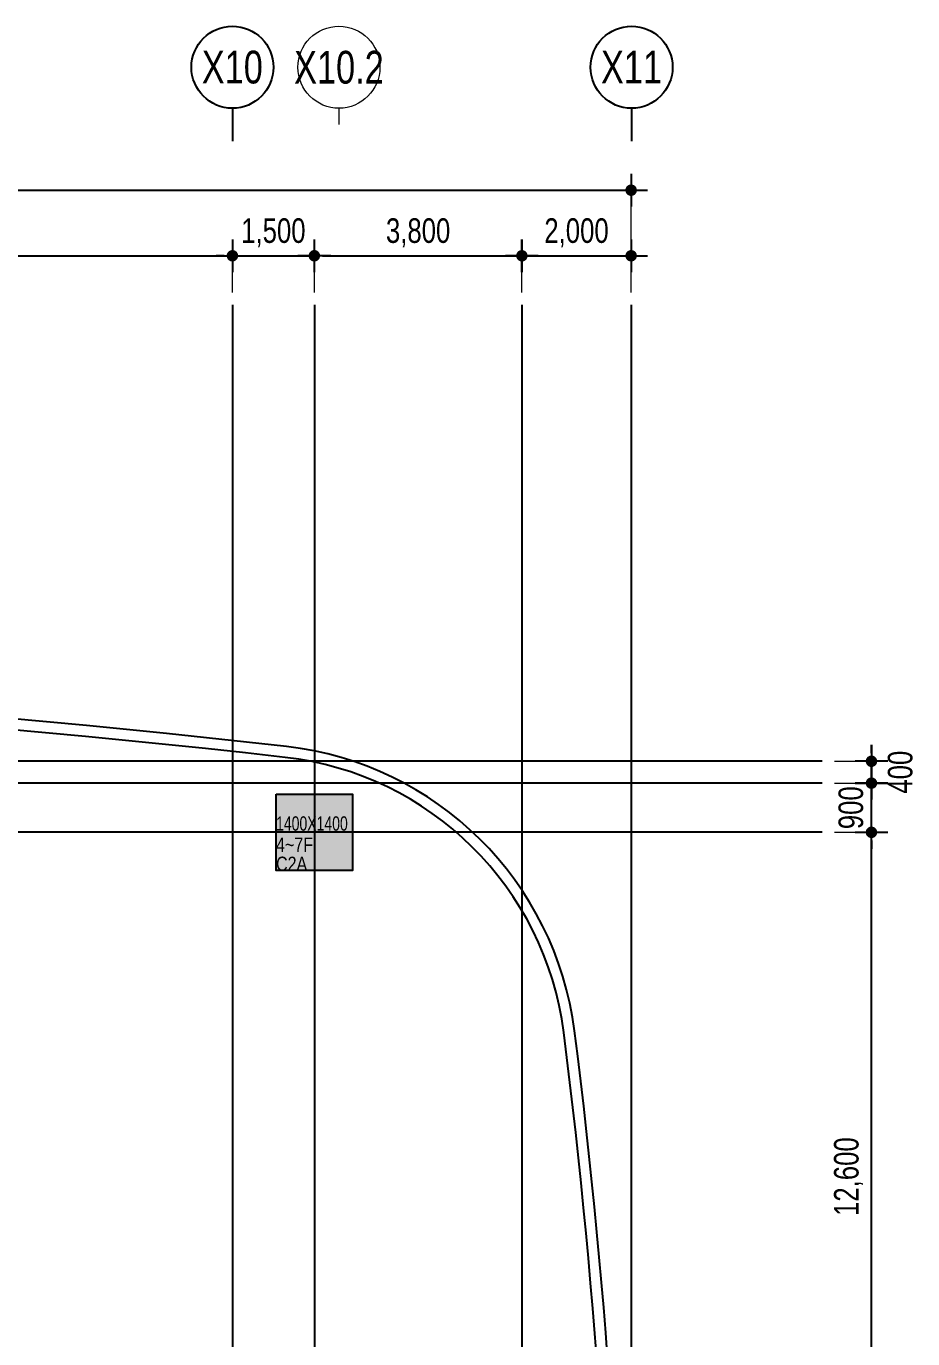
# Model space of a CAD drawing. Header units: millimetres. Extents: x -228566 to 117118, y -18667 to 244055.
# Drawn here: x -147841 to -131609, y 209464 to 233481 of the extents above; entities that cross this region are included whole.
import ezdxf
from ezdxf.enums import TextEntityAlignment as Align

# ---------------------------------------------------------------- set-up
doc = ezdxf.new("R2010")
doc.units = ezdxf.units.MM
doc.linetypes.add('X-GRID_5~ROOF$0$CENTER2', pattern=[1.125, 0.75, -0.125, 0.125, -0.125])
doc.layers.get('0').update_dxf_attribs({"lineweight": 20})
doc.layers.get('Defpoints').update_dxf_attribs({"color": 151, "lineweight": 9})
for name, color, linetype in [('A-DIM1', 7, 'Continuous'), ('A-SYM', 7, 'Continuous'), ('X-COL-5F$0$A-254', 254, 'Continuous'), ('X-COL-5F$0$A-COL', 2, 'Continuous'), ('X-EXT_5F$0$A-WIN', 6, 'Continuous'), ('X-GRID_5~ROOF$0$A-CEN1', 1, 'X-GRID_5~ROOF$0$CENTER2')]:
    doc.layers.add(name, color=color, linetype=linetype)
doc.styles.add('Heerim', font='', dxfattribs={"width": 0.8})
doc.styles.add('Hrtext', font='', dxfattribs={"width": 0.8})
doc.styles.add('X-COL-5F$0$Hrtext', font='arial.ttf', dxfattribs={"width": 0.8})
doc.styles.get('Heerim').set_extended_font_data('Dotum')
doc.styles.get('Hrtext').set_extended_font_data('Dotum')
doc.dimstyles.new('HEERIM(Ext)', dxfattribs={"dimtxt": 3, "dimasz": 1, "dimexe": 2, "dimexo": 1.5, "dimgap": 1, "dimtad": 1, "dimdec": 0, "dimzin": 0, "dimdsep": 46, "dimlunit": 6, "dimtxsty": 'Hrtext', "dimblk": 'dotdim1', "dimcen": 1, "dimdle": 2, "dimclrd": 256, "dimclre": 256, "dimclrt": 3, "dimadec": 0, "dimazin": 0, "dimtfac": 1, "dimtdec": 0, "dimtix": 1, "dimtmove": 2, "dimatfit": 3, "dimldrblk": 'dotdim1', "dimfxl": 2, "dimtolj": 1, "dimtzin": 0, "dimlwd": -1, "dimarcsym": 0})

# ---------------------------------------------------------------- blocks, each defined once
blk = doc.blocks.new('*U359')
for q in [(0, 0), (0, 2)]:
    blk.add_line((0, 4), q)
blk.add_circle((0, 9), 5)
at = {"style": 'Heerim', "width": 0.8}
blk.add_attdef('NO', text='', height=4, dxfattribs=at).set_placement((-0.01, 9.02), align=Align.MIDDLE_CENTER)
blk = doc.blocks.new('dotdim1')
at = {"layer": 'A-DIM1'}
for p, q in [((0, 2), (0, -2)), ((-2, 0), (2, 0))]:
    blk.add_line(p, q, dxfattribs=at)
at = {"layer": 'A-DIM1', "const_width": 0.7}
blk.add_lwpolyline([(0.35, 0, 1), (-0.35, 0, 1)], format="xyb", close=True, dxfattribs=at)
blk = doc.blocks.new('*D296')
at = {"layer": 'A-DIM1', "lineweight": -2, "transparency": 16777216}
for p, q in [((-9000, 8875), (-9000, 11050)), ((54000, 8875), (54000, 11050))]:
    blk.add_line(p, q, dxfattribs=at)
at = {"layer": 'A-DIM1', "transparency": 16777216}
blk.add_line((-8850, 10750), (53850, 10750), dxfattribs=at)
at = {"layer": 'Defpoints', "color": 0, "transparency": 16777216}
for p in [(54000, 10750), (-9000, 8650), (54000, 8650)]:
    blk.add_point(p, dxfattribs=at)
at = {"layer": 'A-DIM1', "transparency": 16777216, "xscale": 150, "yscale": 150, "zscale": 150, "rotation": 180}
blk.add_blockref('dotdim1', (-9000, 10750), dxfattribs=at)
at = {"layer": 'A-DIM1', "transparency": 16777216, "xscale": 150, "yscale": 150, "zscale": 150}
blk.add_blockref('dotdim1', (54000, 10750), dxfattribs=at)
at = {"layer": 'A-DIM1', "color": 3, "transparency": 16777216, "insert": (22500, 11169), "char_height": 450, "attachment_point": 5, "style": 'Hrtext'}
blk.add_mtext('\\A1;63,000', dxfattribs=at)
blk = doc.blocks.new('*D299')
at = {"layer": 'A-DIM1', "lineweight": -2, "transparency": 16777216}
for p, q in [((57725, -1000), (58700, -1000)), ((57725, -13600), (58700, -13600))]:
    blk.add_line(p, q, dxfattribs=at)
at = {"layer": 'A-DIM1', "transparency": 16777216}
blk.add_line((58400, -13450), (58400, -1150), dxfattribs=at)
at = {"layer": 'Defpoints', "color": 0, "transparency": 16777216}
for p in [(57500, -1000), (58400, -1000), (57500, -13600)]:
    blk.add_point(p, dxfattribs=at)
at = {"layer": 'A-DIM1', "transparency": 16777216, "xscale": 150, "yscale": 150, "zscale": 150}
for p, rotation in [((58400, -1000), 90), ((58400, -13600), 270)]:
    blk.add_blockref('dotdim1', p, dxfattribs=dict(at, rotation=rotation))
at = {"layer": 'A-DIM1', "color": 3, "transparency": 16777216, "insert": (57981, -7300), "char_height": 450, "attachment_point": 5, "rotation": 90, "style": 'Hrtext'}
blk.add_mtext('\\A1;12,600', dxfattribs=at)
blk = doc.blocks.new('*D307')
at = {"layer": 'A-DIM1', "lineweight": -2, "transparency": 16777216}
for p, q in [((37700, 8875), (37700, 9850)), ((46700, 8875), (46700, 9850))]:
    blk.add_line(p, q, dxfattribs=at)
at = {"layer": 'A-DIM1', "transparency": 16777216}
blk.add_line((37850, 9550), (46550, 9550), dxfattribs=at)
at = {"layer": 'Defpoints', "color": 0, "transparency": 16777216}
for p in [(46700, 9550), (37700, 8650), (46700, 8650)]:
    blk.add_point(p, dxfattribs=at)
at = {"layer": 'A-DIM1', "transparency": 16777216, "xscale": 150, "yscale": 150, "zscale": 150, "rotation": 180}
blk.add_blockref('dotdim1', (37700, 9550), dxfattribs=at)
at = {"layer": 'A-DIM1', "transparency": 16777216, "xscale": 150, "yscale": 150, "zscale": 150}
blk.add_blockref('dotdim1', (46700, 9550), dxfattribs=at)
at = {"layer": 'A-DIM1', "color": 3, "transparency": 16777216, "insert": (42200, 9969), "char_height": 450, "attachment_point": 5, "style": 'Hrtext'}
blk.add_mtext('\\A1;9,000', dxfattribs=at)
blk = doc.blocks.new('*D308')
at = {"layer": 'A-DIM1', "lineweight": -2, "transparency": 16777216}
for p, q in [((46700, 8875), (46700, 9850)), ((48200, 8875), (48200, 9850))]:
    blk.add_line(p, q, dxfattribs=at)
at = {"layer": 'A-DIM1', "transparency": 16777216}
for p, q in [((46550, 9550), (46400, 9550)), ((46700, 9550), (48200, 9550)), ((48350, 9550), (48500, 9550))]:
    blk.add_line(p, q, dxfattribs=at)
at = {"layer": 'Defpoints', "color": 0, "transparency": 16777216}
for p in [(48200, 9550), (46700, 8650), (48200, 8650)]:
    blk.add_point(p, dxfattribs=at)
at = {"layer": 'A-DIM1', "transparency": 16777216, "xscale": 150, "yscale": 150, "zscale": 150}
blk.add_blockref('dotdim1', (46700, 9550), dxfattribs=at)
at = {"layer": 'A-DIM1', "transparency": 16777216, "xscale": 150, "yscale": 150, "zscale": 150, "rotation": 180}
blk.add_blockref('dotdim1', (48200, 9550), dxfattribs=at)
at = {"layer": 'A-DIM1', "color": 3, "transparency": 16777216, "insert": (47450, 9969), "char_height": 450, "attachment_point": 5, "style": 'Hrtext'}
blk.add_mtext('\\A1;1,500', dxfattribs=at)
blk = doc.blocks.new('*D309')
at = {"layer": 'A-DIM1', "lineweight": -2, "transparency": 16777216}
for p, q in [((48200, 8875), (48200, 9850)), ((52000, 8875), (52000, 9850))]:
    blk.add_line(p, q, dxfattribs=at)
at = {"layer": 'A-DIM1', "transparency": 16777216}
blk.add_line((48350, 9550), (51850, 9550), dxfattribs=at)
at = {"layer": 'Defpoints', "color": 0, "transparency": 16777216}
for p in [(52000, 9550), (48200, 8650), (52000, 8650)]:
    blk.add_point(p, dxfattribs=at)
at = {"layer": 'A-DIM1', "transparency": 16777216, "xscale": 150, "yscale": 150, "zscale": 150, "rotation": 180}
blk.add_blockref('dotdim1', (48200, 9550), dxfattribs=at)
at = {"layer": 'A-DIM1', "transparency": 16777216, "xscale": 150, "yscale": 150, "zscale": 150}
blk.add_blockref('dotdim1', (52000, 9550), dxfattribs=at)
at = {"layer": 'A-DIM1', "color": 3, "transparency": 16777216, "insert": (50100, 9969), "char_height": 450, "attachment_point": 5, "style": 'Hrtext'}
blk.add_mtext('\\A1;3,800', dxfattribs=at)
blk = doc.blocks.new('*D310')
at = {"layer": 'A-DIM1', "lineweight": -2, "transparency": 16777216}
for p, q in [((52000, 8875), (52000, 9850)), ((54000, 8875), (54000, 9850))]:
    blk.add_line(p, q, dxfattribs=at)
at = {"layer": 'A-DIM1', "transparency": 16777216}
blk.add_line((52150, 9550), (53850, 9550), dxfattribs=at)
at = {"layer": 'Defpoints', "color": 0, "transparency": 16777216}
for p in [(54000, 9550), (52000, 8650), (54000, 8650)]:
    blk.add_point(p, dxfattribs=at)
at = {"layer": 'A-DIM1', "transparency": 16777216, "xscale": 150, "yscale": 150, "zscale": 150, "rotation": 180}
blk.add_blockref('dotdim1', (52000, 9550), dxfattribs=at)
at = {"layer": 'A-DIM1', "transparency": 16777216, "xscale": 150, "yscale": 150, "zscale": 150}
blk.add_blockref('dotdim1', (54000, 9550), dxfattribs=at)
at = {"layer": 'A-DIM1', "color": 3, "transparency": 16777216, "insert": (53000, 9969), "char_height": 450, "attachment_point": 5, "style": 'Hrtext'}
blk.add_mtext('\\A1;2,000', dxfattribs=at)
blk = doc.blocks.new('*D326')
at = {"layer": 'A-DIM1', "transparency": 16777216}
for p, q in [((58400, 50), (58400, 200)), ((58400, -1000), (58400, -100)), ((58400, -1150), (58400, -1300))]:
    blk.add_line(p, q, dxfattribs=at)
at = {"layer": 'A-DIM1', "lineweight": -2, "transparency": 16777216}
for p, q in [((57725, -100), (58700, -100)), ((57725, -1000), (58700, -1000))]:
    blk.add_line(p, q, dxfattribs=at)
at = {"layer": 'Defpoints', "color": 0, "transparency": 16777216}
for p in [(57500, -100), (58400, -100), (57500, -1000)]:
    blk.add_point(p, dxfattribs=at)
at = {"layer": 'A-DIM1', "transparency": 16777216, "xscale": 150, "yscale": 150, "zscale": 150}
for p, rotation in [((58400, -100), 270), ((58400, -1000), 90)]:
    blk.add_blockref('dotdim1', p, dxfattribs=dict(at, rotation=rotation))
at = {"layer": 'A-DIM1', "color": 3, "transparency": 16777216, "insert": (58025, -550), "char_height": 450, "attachment_point": 5, "rotation": 90, "style": 'Hrtext'}
blk.add_mtext('\\A1;900', dxfattribs=at)
blk = doc.blocks.new('*D327')
at = {"layer": 'A-DIM1', "transparency": 16777216}
for p, q in [((58400, 450), (58400, 600)), ((58400, -100), (58400, 300)), ((58400, -250), (58400, -400))]:
    blk.add_line(p, q, dxfattribs=at)
at = {"layer": 'A-DIM1', "lineweight": -2, "transparency": 16777216}
for p, q in [((57725, 300), (58700, 300)), ((57725, -100), (58700, -100))]:
    blk.add_line(p, q, dxfattribs=at)
at = {"layer": 'Defpoints', "color": 0, "transparency": 16777216}
for p in [(57500, 300), (58400, 300), (57500, -100)]:
    blk.add_point(p, dxfattribs=at)
at = {"layer": 'A-DIM1', "transparency": 16777216, "xscale": 150, "yscale": 150, "zscale": 150}
for p, rotation in [((58400, 300), 270), ((58400, -100), 90)]:
    blk.add_blockref('dotdim1', p, dxfattribs=dict(at, rotation=rotation))
at = {"layer": 'A-DIM1', "color": 3, "transparency": 16777216, "insert": (58928, 100), "char_height": 450, "attachment_point": 5, "rotation": 90, "style": 'Hrtext'}
blk.add_mtext('\\A1;400', dxfattribs=at)
blk = doc.blocks.new('X-COL-5F$0$1400X1400_4~7F_C2A')
at = {"layer": 'X-COL-5F$0$A-254'}
h = blk.add_hatch(color=256, dxfattribs=at)
h.dxf.hatch_style = 1
h.paths.add_polyline_path([(-701, 700), (699, 700), (699, -700), (-701, -700)])
at = {"layer": 'Defpoints', "const_width": 0.653}
blk.add_lwpolyline([(699, 700), (-701, -700)], dxfattribs=at)
at = {"layer": 'X-COL-5F$0$A-COL'}
blk.add_lwpolyline([(-701, 700), (699, 700), (699, -700), (-701, -700), (-701, 700)], dxfattribs=at)
at = {"layer": 'Defpoints', "style": 'X-COL-5F$0$Hrtext'}
for s, width, p in [('1400X1400', 0.7, (-701, 30)), ('4~7F', 0.8, (-701, -358))]:
    blk.add_text(s, height=262.5, dxfattribs=dict(at, width=width)).set_placement(p)
at = {"layer": 'Defpoints', "color": 6, "style": 'X-COL-5F$0$Hrtext', "width": 0.8}
blk.add_text('C2A', height=262.5, dxfattribs=at).set_placement((-701, -708))
blk = doc.blocks.new('Grid_Office')
blk.add_line((48650, 12250), (48650, 11950))
blk.add_circle((48650, 13000), 750)
at = {"layer": 'A-SYM', "const_width": 0.263}
blk.add_lwpolyline([(48650, 11950), (48200, 11950), (48200, 11650)], dxfattribs=at)
at = {"layer": 'A-SYM', "xscale": 150, "yscale": 150, "zscale": 150}
for p, values in [((46700, 11650), {'NO': 'X10'}), ((54008.2, 11650), {'NO': 'X11'})]:
    blk.add_blockref('*U359', p, dxfattribs=at).add_auto_attribs(values)
at = {"layer": 'A-SYM', "style": 'Hrtext', "width": 0.8}
blk.add_text('X10.2', height=600, dxfattribs=at).set_placement((48650, 13000), align=Align.MIDDLE_CENTER)
at = {"layer": 'A-DIM1'}
for base, p1, p2, picture, middle in [((54000, 10750), (-9000, 8650), (54000, 8650), '*D296', (22500, 11168.7)), ((46700, 9550), (37700, 8650), (46700, 8650), '*D307', (42200, 9968.7)), ((48200, 9550), (46700, 8650), (48200, 8650), '*D308', (47450, 9968.7)), ((52000, 9550), (48200, 8650), (52000, 8650), '*D309', (50100, 9968.7)), ((54000, 9550), (52000, 8650), (54000, 8650), '*D310', (53000, 9968.7))]:
    dim = blk.add_linear_dim(base=base, p1=p1, p2=p2, dimstyle='HEERIM(Ext)', override={"dimscale": 150}, dxfattribs=at)
    dim.commit()
    dim.dimension.update_dxf_attribs({"geometry": picture, "text_midpoint": middle})
dim = blk.add_linear_dim(base=(58400, 300), p1=(57500, -100), p2=(57500, 300), angle=90, dimstyle='HEERIM(Ext)', override={"dimscale": 150}, dxfattribs=at)
dim.commit()
dim.dimension.update_dxf_attribs({"geometry": '*D327', "text_midpoint": (58928.1, 100), "dimtype": 128})
for base, p1, p2, picture, middle in [((58400, -100), (57500, -1000), (57500, -100), '*D326', (58024.7, -550)), ((58400, -1000), (57500, -13600), (57500, -1000), '*D299', (57981.3, -7300))]:
    dim = blk.add_linear_dim(base=base, p1=p1, p2=p2, angle=90, dimstyle='HEERIM(Ext)', override={"dimscale": 150}, dxfattribs=at)
    dim.commit()
    dim.dimension.update_dxf_attribs({"geometry": picture, "text_midpoint": middle})
blk = doc.blocks.new('A$Cc43ae5d8')
at = {"layer": 'X-EXT_5F$0$A-WIN'}
for points in [[(62900, -19300, 0.031644), (61965, -4535, 0.345625), (56690, 669, 0.056648), (9710, 669, 0.345625), (4435, -4535, 0.031644), (3500, -19300, 0.031644), (4435, -34065, 0.345625), (9710, -39269, 0.056648), (56690, -39269, 0.345625), (61965, -34065, 0.031644)], [(62700, -19300, 0.031644), (61766, -4560, 0.345625), (56668, 471, 0.056648), (9732, 471, 0.345625), (4634, -4560, 0.031644), (3700, -19300, 0.031644), (4634, -34040, 0.345625), (9732, -39071, 0.056648), (56668, -39071, 0.345625), (61766, -34040, 0.031644)]]:
    blk.add_lwpolyline(points, format="xyb", close=True, dxfattribs=at)
at = {"layer": 'X-GRID_5~ROOF$0$A-CEN1', "ltscale": 10}
for p, q in [((55700, 8750), (55700, -47250)), ((57200, 8750), (57200, -47250)), ((61000, 8750), (61000, -47250)), ((63000, 8750), (63000, -47250))]:
    blk.add_line(p, q, dxfattribs=at)
for points in [[(66500, 400), (-3500, 400)], [(66500, 0), (-3500, 0)], [(66500, -900), (-3500, -900)]]:
    blk.add_lwpolyline(points, dxfattribs=at)
blk.add_blockref('Grid_Office', (9000, 100))
at = {"layer": 'X-COL-5F$0$A-COL'}
blk.add_blockref('X-COL-5F$0$1400X1400_4~7F_C2A', (57200, -900), dxfattribs=at)

msp = doc.modelspace()

# ---------------------------------------------------------------- block references
at = {"layer": 'Defpoints'}
msp.add_blockref('A$Cc43ae5d8', (-199765.7, 219631.3), dxfattribs=at)

doc.saveas('drawing.dxf')
